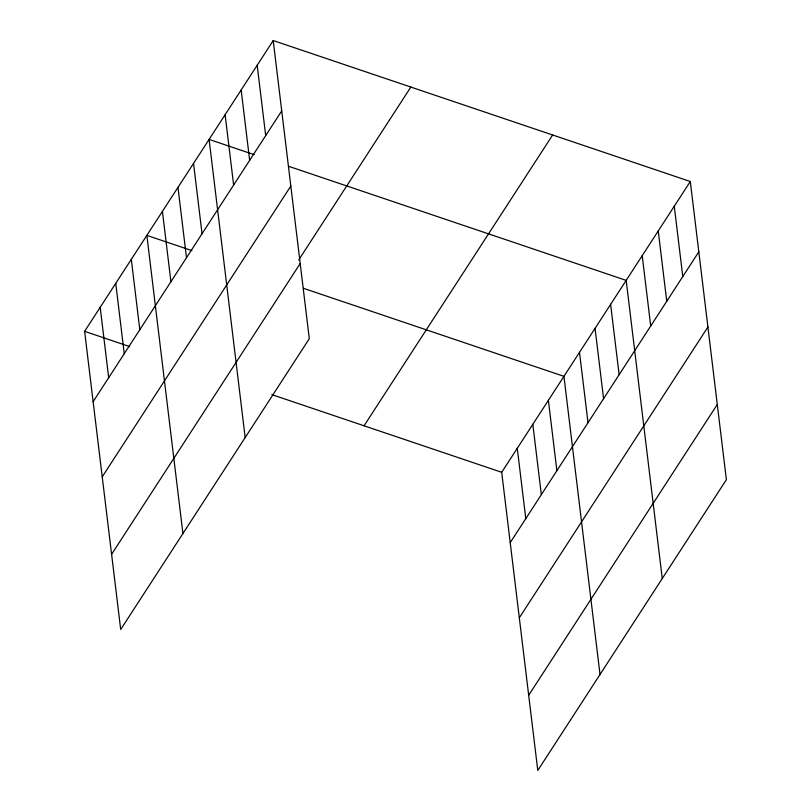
<?xml version="1.0" encoding="UTF-8"?>
<svg xmlns="http://www.w3.org/2000/svg" width="811" height="811" viewBox="0 0 811 811"><rect width="100%" height="100%" fill="white"/><g stroke="black" fill="none" stroke-linecap="round" stroke-linejoin="round"><path stroke-width="1.22" d="M273.216 40.55L309.295 338.704L120.697 629.488L84.618 331.334L273.216 40.55L690.303 181.512L726.382 479.666L537.784 770.45L501.705 472.296L690.303 181.512M93.133 401.678L281.721 110.884M102.227 476.848L290.825 186.064M298.701 259.996L410.853 87.071M111.604 554.308L300.192 263.524M364.068 425.785L552.656 134.991M510.22 542.64L698.808 251.846M519.314 617.81L707.912 327.026M528.691 695.27L717.279 404.486M254.178 154.658L209.096 139.421L245.175 437.565M288.594 166.285L626.183 280.383L662.263 578.527M191.943 250.619L146.852 235.383L182.931 533.526M303.405 288.29L563.939 376.345L600.018 674.488M84.618 331.334L129.709 346.581M271.888 394.633L501.705 472.296M674.265 206.227L682.781 276.561M658.238 230.942L666.754 301.276M642.211 255.668L650.716 326.002M610.622 304.368L619.128 374.702M595.061 328.364L603.577 398.698M579.5 352.349L588.016 422.683M548.388 400.33L556.893 470.664M532.827 424.315L541.332 494.659M517.266 448.311L525.781 518.645M257.178 65.265L265.694 135.599M241.151 89.98L249.666 160.314M225.123 114.706L233.629 185.04M193.535 163.406L202.04 233.74M177.974 187.402L186.489 257.736M162.413 211.387L170.928 281.721M131.301 259.368L139.806 329.702M115.74 283.363L124.245 353.697M100.179 307.349L108.694 377.683"/></g></svg>
